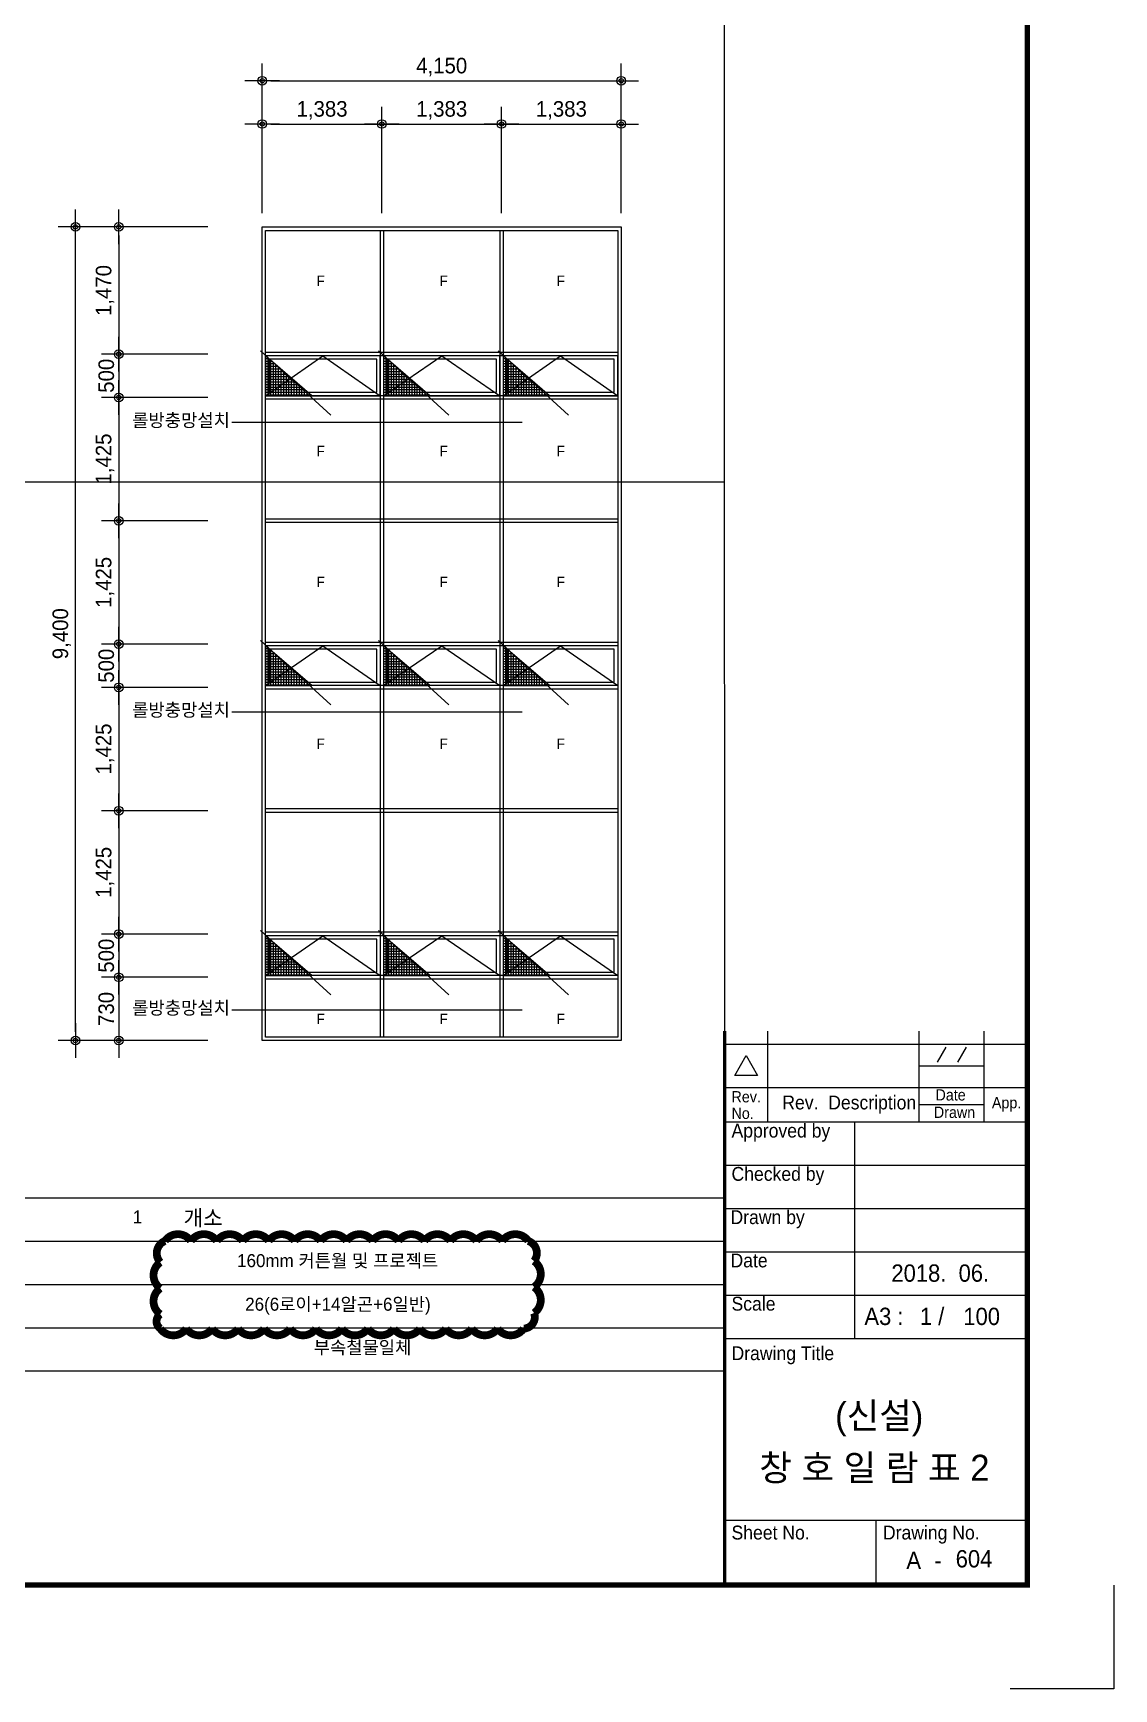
# Model space of a CAD drawing. Header units: millimetres. Extents: x 10934253 to 10976253, y -1872329 to -1812929.
# Drawn here: x 10963760 to 10976253, y -1872329 to -1853199 of the extents above; entities that cross this region are included whole.
import ezdxf
from ezdxf.enums import TextEntityAlignment as Align

# ---------------------------------------------------------------- set-up
doc = ezdxf.new("R2010")
doc.units = ezdxf.units.MM
doc.header["$LTSCALE"] = 50
doc.header["$MEASUREMENT"] = 0
doc.header["$PDSIZE"] = -10
doc.layers.get('0').update_dxf_attribs({"linetype": 'CONTINUOUS'})
doc.layers.get('Defpoints').update_dxf_attribs({"linetype": 'CONTINUOUS'})
doc.layers.add('$TD_AUDIT_GENERATED_(3A5E2)', color=2, linetype='CONTINUOUS', plot=False)
for name, color, linetype in [('$TD_AUDIT_GENERATED_(A0)', 3, 'CONTINUOUS'), ('$TD_AUDIT_GENERATED_(A3)', 4, 'CONTINUOUS'), ('DIM', 3, 'CONTINUOUS'), ('ELE', 6, 'CONTINUOUS'), ('HAT', 8, 'CONTINUOUS'), ('TEX', 3, 'CONTINUOUS'), ('WAL', 3, 'CONTINUOUS'), ('WID', 4, 'CONTINUOUS')]:
    doc.layers.add(name, color=color, linetype=linetype)
doc.styles.add('$TD_AUDIT_GENERATED_(3A)', font='H2GTRE.TTF')
doc.styles.add('$TD_AUDIT_GENERATED_(A1)', font='')
doc.styles.get('$TD_AUDIT_GENERATED_(A1)').set_extended_font_data('08SeoulNamsan EB')
doc.dimstyles.new('$TD_AUDIT_GENERATED_(39)', dxfattribs={"dimtxt": 2.5, "dimasz": 1, "dimexe": 2, "dimexo": 1, "dimgap": 1.2, "dimtad": 1, "dimdec": 0, "dimzin": 0, "dimdsep": 46, "dimlunit": 6, "dimtxsty": '$TD_AUDIT_GENERATED_(3A)', "dimblk": 'DIMDOT', "dimcen": 3, "dimclrd": 7, "dimclre": 7, "dimclrt": 4, "dimadec": 0, "dimazin": 0, "dimtfac": 1, "dimtdec": 0, "dimtix": 1, "dimtmove": 2, "dimatfit": 3, "dimldrblk": 'DOT', "dimfxl": 1, "dimtolj": 1, "dimtzin": 0, "dimarcsym": 0})

# ---------------------------------------------------------------- blocks, each defined once
blk = doc.blocks.new('ideco-2014v01')
at = {"layer": '$TD_AUDIT_GENERATED_(A3)', "color": 7, "ltscale": 100}
for p, q in [((380, 65.5), (380, 76)), ((397.5, 65.5), (397.5, 76)), ((405, 65.5), (405, 76)), ((392.5, 19.5), (392.5, 12))]:
    blk.add_line(p, q, dxfattribs=at)
at = {"layer": '$TD_AUDIT_GENERATED_(A3)', "color": 7}
for p, q in [((375, 74.5), (410, 74.5)), ((397.5, 72), (405, 72)), ((375, 69.5), (410, 69.5)), ((397.5, 67.5), (405, 67.5)), ((375, 65.5), (410, 65.5)), ((390, 65.5), (390, 40.5)), ((375, 60.5), (410, 60.5)), ((375, 55.5), (410, 55.5)), ((375, 50.5), (410, 50.5)), ((375, 45.5), (410, 45.5)), ((375, 40.5), (410, 40.5)), ((375, 19.5), (410, 19.5))]:
    blk.add_line(p, q, dxfattribs=at)
at = {"layer": '$TD_AUDIT_GENERATED_(A3)', "color": 3, "ltscale": 100}
for p, q in [((399.62, 72.41), (400.62, 74.14)), ((401.97, 72.41), (402.97, 74.14))]:
    blk.add_line(p, q, dxfattribs=at)
at = {"layer": '$TD_AUDIT_GENERATED_(A3)', "color": 7, "const_width": 0.6}
blk.add_lwpolyline([(18, 285), (410, 285), (410, 12), (18, 12)], close=True, dxfattribs=at)
at = {"layer": '$TD_AUDIT_GENERATED_(A3)', "color": 3, "const_width": 0.4}
blk.add_lwpolyline([(375, 76), (375, 12)], dxfattribs=at)
at = {"layer": '$TD_AUDIT_GENERATED_(A3)', "color": 3, "ltscale": 100}
blk.add_lwpolyline([(377.5, 73.16), (378.82, 70.88), (376.18, 70.88)], close=True, dxfattribs=at)
at = {"layer": '$TD_AUDIT_GENERATED_(A3)', "color": 8}
blk.add_lwpolyline([(420, 12), (420, 0), (408, 0)], dxfattribs=at)
blk.add_lwpolyline([(420, 12), (420, 0), (408, 0)], dxfattribs=at)
at = {"layer": '$TD_AUDIT_GENERATED_(A3)', "color": 3, "style": '$TD_AUDIT_GENERATED_(A1)', "width": 0.95}
for s, height, p in [('Rev.', 1.3, (375.8, 67.76)), ('Date', 1.3, (399.38, 67.98)), ('No.', 1.3, (375.8, 65.85)), ('Rev.  Description', 1.6, (381.67, 66.95)), ('Drawn', 1.3, (399.19, 65.97)), ('App.', 1.3, (405.9, 67.08)), ('Approved by', 1.6, (375.8, 63.7)), ('Checked by', 1.6, (375.8, 58.7)), ('Drawn by', 1.6, (375.68, 53.7)), ('Date', 1.6, (375.68, 48.7)), ('Scale', 1.6, (375.8, 43.7)), ('Drawing Title', 1.6, (375.8, 37.98)), ('Sheet No.', 1.6, (375.8, 17.26)), ('Drawing No.', 1.6, (393.3, 17.26))]:
    blk.add_text(s, height=height, dxfattribs=at).set_placement(p)
for s, p in [('2018.  06.', (399.93, 47.04)), ('A3 :', (393.42, 42.04)), ('1 /', (398.98, 42.04)), ('A', (396.86, 13.86)), ('-', (399.66, 13.86))]:
    blk.add_text(s, height=2, dxfattribs=at).set_placement(p, align=Align.CENTER)
blk = doc.blocks.new('DIMDOT')
at = {"color": 0}
blk.add_line((-2, 0), (2, 0), dxfattribs=at)
for radius in [0.5, 0.25]:
    blk.add_circle((0, 0), radius, dxfattribs=at)
blk = doc.blocks.new('*D106')
at = {"layer": 'Defpoints', "color": 0}
for p in [(10964249, -1855438), (10965881, -1855438), (10965881, -1864838)]:
    blk.add_point(p, dxfattribs=at)
at = {"layer": 'DIM', "color": 7, "lineweight": -2}
for p, q in [((10965781, -1855438), (10964049, -1855438)), ((10964249, -1864738), (10964249, -1855538)), ((10965781, -1864838), (10964049, -1864838))]:
    blk.add_line(p, q, dxfattribs=at)
at = {"layer": 'DIM', "color": 7, "lineweight": -2, "xscale": 100, "yscale": 100, "zscale": 100}
for p, rotation in [((10964249, -1855438), 90), ((10964249, -1864838), 270)]:
    blk.add_blockref('DIMDOT', p, dxfattribs=dict(at, rotation=rotation))
at = {"layer": 'DIM', "color": 4, "insert": (10964091, -1860138), "char_height": 180, "attachment_point": 5, "rotation": 90, "style": '$TD_AUDIT_GENERATED_(3A)'}
blk.add_mtext('\\A1;9,400', dxfattribs=at)
blk = doc.blocks.new('_DOT')
at = {"color": 0, "linetype": 'ByBlock'}
blk.add_line((-0.5, 0), (-1, 0), dxfattribs=at)
at = {"color": 0, "linetype": 'ByBlock', "const_width": 0.5}
blk.add_lwpolyline([(-0.25, 0, 1), (0.25, 0, 1)], format="xyb", close=True, dxfattribs=at)
blk = doc.blocks.new('*D107')
at = {"layer": 'Defpoints', "color": 0}
for p in [(10965881, -1855438), (10964749, -1856908), (10965881, -1856908)]:
    blk.add_point(p, dxfattribs=at)
at = {"layer": 'DIM', "color": 7, "lineweight": -2}
for p, q in [((10965781, -1855438), (10964549, -1855438)), ((10964749, -1855538), (10964749, -1856808)), ((10965781, -1856908), (10964549, -1856908))]:
    blk.add_line(p, q, dxfattribs=at)
at = {"layer": 'DIM', "color": 7, "lineweight": -2, "xscale": 100, "yscale": 100, "zscale": 100}
for p, rotation in [((10964749, -1855438), 90), ((10964749, -1856908), 270)]:
    blk.add_blockref('DIMDOT', p, dxfattribs=dict(at, rotation=rotation))
at = {"layer": 'DIM', "color": 4, "insert": (10964591, -1856173), "char_height": 180, "attachment_point": 5, "rotation": 90, "style": '$TD_AUDIT_GENERATED_(3A)'}
blk.add_mtext('\\A1;1,470', dxfattribs=at)
blk = doc.blocks.new('*D108')
at = {"layer": 'Defpoints', "color": 0}
for p in [(10965881, -1856908), (10964749, -1857408), (10965881, -1857408)]:
    blk.add_point(p, dxfattribs=at)
at = {"layer": 'DIM', "color": 7, "lineweight": -2}
for p, q in [((10965781, -1856908), (10964549, -1856908)), ((10964749, -1857008), (10964749, -1857308)), ((10965781, -1857408), (10964549, -1857408))]:
    blk.add_line(p, q, dxfattribs=at)
at = {"layer": 'DIM', "color": 7, "lineweight": -2, "xscale": 100, "yscale": 100, "zscale": 100}
for p, rotation in [((10964749, -1856908), 90), ((10964749, -1857408), 270)]:
    blk.add_blockref('DIMDOT', p, dxfattribs=dict(at, rotation=rotation))
at = {"layer": 'DIM', "color": 4, "insert": (10964606, -1857158), "char_height": 180, "attachment_point": 5, "rotation": 90, "style": '$TD_AUDIT_GENERATED_(3A)'}
blk.add_mtext('\\A1;500', dxfattribs=at)
blk = doc.blocks.new('*D109')
at = {"layer": 'Defpoints', "color": 0}
for p in [(10965881, -1857408), (10964749, -1858833), (10965881, -1858833)]:
    blk.add_point(p, dxfattribs=at)
at = {"layer": 'DIM', "color": 7, "lineweight": -2}
for p, q in [((10965781, -1857408), (10964549, -1857408)), ((10964749, -1857508), (10964749, -1858733)), ((10965781, -1858833), (10964549, -1858833))]:
    blk.add_line(p, q, dxfattribs=at)
at = {"layer": 'DIM', "color": 7, "lineweight": -2, "xscale": 100, "yscale": 100, "zscale": 100}
for p, rotation in [((10964749, -1857408), 90), ((10964749, -1858833), 270)]:
    blk.add_blockref('DIMDOT', p, dxfattribs=dict(at, rotation=rotation))
at = {"layer": 'DIM', "color": 4, "insert": (10964591, -1858120), "char_height": 180, "attachment_point": 5, "rotation": 90, "style": '$TD_AUDIT_GENERATED_(3A)'}
blk.add_mtext('\\A1;1,425', dxfattribs=at)
blk = doc.blocks.new('*D110')
at = {"layer": 'Defpoints', "color": 0}
for p in [(10965881, -1858833), (10964749, -1860258), (10965881, -1860258)]:
    blk.add_point(p, dxfattribs=at)
at = {"layer": 'DIM', "color": 7, "lineweight": -2}
for p, q in [((10965781, -1858833), (10964549, -1858833)), ((10964749, -1858933), (10964749, -1860158)), ((10965781, -1860258), (10964549, -1860258))]:
    blk.add_line(p, q, dxfattribs=at)
at = {"layer": 'DIM', "color": 7, "lineweight": -2, "xscale": 100, "yscale": 100, "zscale": 100}
for p, rotation in [((10964749, -1858833), 90), ((10964749, -1860258), 270)]:
    blk.add_blockref('DIMDOT', p, dxfattribs=dict(at, rotation=rotation))
at = {"layer": 'DIM', "color": 4, "insert": (10964591, -1859545), "char_height": 180, "attachment_point": 5, "rotation": 90, "style": '$TD_AUDIT_GENERATED_(3A)'}
blk.add_mtext('\\A1;1,425', dxfattribs=at)
blk = doc.blocks.new('*D111')
at = {"layer": 'Defpoints', "color": 0}
for p in [(10965881, -1860258), (10964749, -1860758), (10965881, -1860758)]:
    blk.add_point(p, dxfattribs=at)
at = {"layer": 'DIM', "color": 7, "lineweight": -2}
for p, q in [((10965781, -1860258), (10964549, -1860258)), ((10964749, -1860358), (10964749, -1860658)), ((10965781, -1860758), (10964549, -1860758))]:
    blk.add_line(p, q, dxfattribs=at)
at = {"layer": 'DIM', "color": 7, "lineweight": -2, "xscale": 100, "yscale": 100, "zscale": 100}
for p, rotation in [((10964749, -1860258), 90), ((10964749, -1860758), 270)]:
    blk.add_blockref('DIMDOT', p, dxfattribs=dict(at, rotation=rotation))
at = {"layer": 'DIM', "color": 4, "insert": (10964606, -1860508), "char_height": 180, "attachment_point": 5, "rotation": 90, "style": '$TD_AUDIT_GENERATED_(3A)'}
blk.add_mtext('\\A1;500', dxfattribs=at)
blk = doc.blocks.new('*D112')
at = {"layer": 'Defpoints', "color": 0}
for p in [(10965881, -1860758), (10964749, -1862183), (10965881, -1862183)]:
    blk.add_point(p, dxfattribs=at)
at = {"layer": 'DIM', "color": 7, "lineweight": -2}
for p, q in [((10965781, -1860758), (10964549, -1860758)), ((10964749, -1860858), (10964749, -1862083)), ((10965781, -1862183), (10964549, -1862183))]:
    blk.add_line(p, q, dxfattribs=at)
at = {"layer": 'DIM', "color": 7, "lineweight": -2, "xscale": 100, "yscale": 100, "zscale": 100}
for p, rotation in [((10964749, -1860758), 90), ((10964749, -1862183), 270)]:
    blk.add_blockref('DIMDOT', p, dxfattribs=dict(at, rotation=rotation))
at = {"layer": 'DIM', "color": 4, "insert": (10964591, -1861470), "char_height": 180, "attachment_point": 5, "rotation": 90, "style": '$TD_AUDIT_GENERATED_(3A)'}
blk.add_mtext('\\A1;1,425', dxfattribs=at)
blk = doc.blocks.new('*D113')
at = {"layer": 'Defpoints', "color": 0}
for p in [(10965881, -1862183), (10964749, -1863608), (10965881, -1863608)]:
    blk.add_point(p, dxfattribs=at)
at = {"layer": 'DIM', "color": 7, "lineweight": -2}
for p, q in [((10965781, -1862183), (10964549, -1862183)), ((10964749, -1862283), (10964749, -1863508)), ((10965781, -1863608), (10964549, -1863608))]:
    blk.add_line(p, q, dxfattribs=at)
at = {"layer": 'DIM', "color": 7, "lineweight": -2, "xscale": 100, "yscale": 100, "zscale": 100}
for p, rotation in [((10964749, -1862183), 90), ((10964749, -1863608), 270)]:
    blk.add_blockref('DIMDOT', p, dxfattribs=dict(at, rotation=rotation))
at = {"layer": 'DIM', "color": 4, "insert": (10964591, -1862895), "char_height": 180, "attachment_point": 5, "rotation": 90, "style": '$TD_AUDIT_GENERATED_(3A)'}
blk.add_mtext('\\A1;1,425', dxfattribs=at)
blk = doc.blocks.new('*D114')
at = {"layer": 'Defpoints', "color": 0}
for p in [(10965881, -1863608), (10964749, -1864108), (10965881, -1864108)]:
    blk.add_point(p, dxfattribs=at)
at = {"layer": 'DIM', "color": 7, "lineweight": -2}
for p, q in [((10965781, -1863608), (10964549, -1863608)), ((10964749, -1863708), (10964749, -1864008)), ((10965781, -1864108), (10964549, -1864108))]:
    blk.add_line(p, q, dxfattribs=at)
at = {"layer": 'DIM', "color": 7, "lineweight": -2, "xscale": 100, "yscale": 100, "zscale": 100}
for p, rotation in [((10964749, -1863608), 90), ((10964749, -1864108), 270)]:
    blk.add_blockref('DIMDOT', p, dxfattribs=dict(at, rotation=rotation))
at = {"layer": 'DIM', "color": 4, "insert": (10964606, -1863858), "char_height": 180, "attachment_point": 5, "rotation": 90, "style": '$TD_AUDIT_GENERATED_(3A)'}
blk.add_mtext('\\A1;500', dxfattribs=at)
blk = doc.blocks.new('*D115')
at = {"layer": 'Defpoints', "color": 0}
for p in [(10965881, -1864108), (10964749, -1864838), (10965881, -1864838)]:
    blk.add_point(p, dxfattribs=at)
at = {"layer": 'DIM', "color": 7, "lineweight": -2}
for p, q in [((10965781, -1864108), (10964549, -1864108)), ((10964749, -1864208), (10964749, -1864738)), ((10965781, -1864838), (10964549, -1864838))]:
    blk.add_line(p, q, dxfattribs=at)
at = {"layer": 'DIM', "color": 7, "lineweight": -2, "xscale": 100, "yscale": 100, "zscale": 100}
for p, rotation in [((10964749, -1864108), 90), ((10964749, -1864838), 270)]:
    blk.add_blockref('DIMDOT', p, dxfattribs=dict(at, rotation=rotation))
at = {"layer": 'DIM', "color": 4, "insert": (10964606, -1864473), "char_height": 180, "attachment_point": 5, "rotation": 90, "style": '$TD_AUDIT_GENERATED_(3A)'}
blk.add_mtext('\\A1;730', dxfattribs=at)
blk = doc.blocks.new('*D116')
at = {"layer": 'Defpoints', "color": 0}
for p in [(10970558, -1853749), (10966408, -1855381), (10970558, -1855381)]:
    blk.add_point(p, dxfattribs=at)
at = {"layer": 'DIM', "color": 7, "lineweight": -2}
for p, q in [((10966408, -1855281), (10966408, -1853549)), ((10970558, -1855281), (10970558, -1853549)), ((10966508, -1853749), (10970458, -1853749))]:
    blk.add_line(p, q, dxfattribs=at)
at = {"layer": 'DIM', "color": 7, "lineweight": -2, "xscale": 100, "yscale": 100, "zscale": 100, "rotation": 180}
blk.add_blockref('DIMDOT', (10966408, -1853749), dxfattribs=at)
at = {"layer": 'DIM', "color": 7, "lineweight": -2, "xscale": 100, "yscale": 100, "zscale": 100}
blk.add_blockref('DIMDOT', (10970558, -1853749), dxfattribs=at)
at = {"layer": 'DIM', "color": 4, "insert": (10968483, -1853591), "char_height": 180, "attachment_point": 5, "style": '$TD_AUDIT_GENERATED_(3A)'}
blk.add_mtext('\\A1;4,150', dxfattribs=at)
blk = doc.blocks.new('*D117')
at = {"layer": 'Defpoints', "color": 0}
for p in [(10967791, -1854249), (10966408, -1855381), (10967791, -1855381)]:
    blk.add_point(p, dxfattribs=at)
at = {"layer": 'DIM', "color": 7, "lineweight": -2}
for p, q in [((10966408, -1855281), (10966408, -1854049)), ((10967791, -1855281), (10967791, -1854049)), ((10966508, -1854249), (10967691, -1854249))]:
    blk.add_line(p, q, dxfattribs=at)
at = {"layer": 'DIM', "color": 7, "lineweight": -2, "xscale": 100, "yscale": 100, "zscale": 100, "rotation": 180}
blk.add_blockref('DIMDOT', (10966408, -1854249), dxfattribs=at)
at = {"layer": 'DIM', "color": 7, "lineweight": -2, "xscale": 100, "yscale": 100, "zscale": 100}
blk.add_blockref('DIMDOT', (10967791, -1854249), dxfattribs=at)
at = {"layer": 'DIM', "color": 4, "insert": (10967100, -1854091), "char_height": 180, "attachment_point": 5, "style": '$TD_AUDIT_GENERATED_(3A)'}
blk.add_mtext('\\A1;1,383', dxfattribs=at)
blk = doc.blocks.new('*D118')
at = {"layer": 'Defpoints', "color": 0}
for p in [(10969175, -1854249), (10967791, -1855381), (10969175, -1855381)]:
    blk.add_point(p, dxfattribs=at)
at = {"layer": 'DIM', "color": 7, "lineweight": -2}
for p, q in [((10967791, -1855281), (10967791, -1854049)), ((10969175, -1855281), (10969175, -1854049)), ((10967891, -1854249), (10969075, -1854249))]:
    blk.add_line(p, q, dxfattribs=at)
at = {"layer": 'DIM', "color": 7, "lineweight": -2, "xscale": 100, "yscale": 100, "zscale": 100, "rotation": 180}
blk.add_blockref('DIMDOT', (10967791, -1854249), dxfattribs=at)
at = {"layer": 'DIM', "color": 7, "lineweight": -2, "xscale": 100, "yscale": 100, "zscale": 100}
blk.add_blockref('DIMDOT', (10969175, -1854249), dxfattribs=at)
at = {"layer": 'DIM', "color": 4, "insert": (10968483, -1854091), "char_height": 180, "attachment_point": 5, "style": '$TD_AUDIT_GENERATED_(3A)'}
blk.add_mtext('\\A1;1,383', dxfattribs=at)
blk = doc.blocks.new('*D119')
at = {"layer": 'Defpoints', "color": 0}
for p in [(10970558, -1854249), (10969175, -1855381), (10970558, -1855381)]:
    blk.add_point(p, dxfattribs=at)
at = {"layer": 'DIM', "color": 7, "lineweight": -2}
for p, q in [((10969175, -1855281), (10969175, -1854049)), ((10970558, -1855281), (10970558, -1854049)), ((10969275, -1854249), (10970458, -1854249))]:
    blk.add_line(p, q, dxfattribs=at)
at = {"layer": 'DIM', "color": 7, "lineweight": -2, "xscale": 100, "yscale": 100, "zscale": 100, "rotation": 180}
blk.add_blockref('DIMDOT', (10969175, -1854249), dxfattribs=at)
at = {"layer": 'DIM', "color": 7, "lineweight": -2, "xscale": 100, "yscale": 100, "zscale": 100}
blk.add_blockref('DIMDOT', (10970558, -1854249), dxfattribs=at)
at = {"layer": 'DIM', "color": 4, "insert": (10969866, -1854091), "char_height": 180, "attachment_point": 5, "style": '$TD_AUDIT_GENERATED_(3A)'}
blk.add_mtext('\\A1;1,383', dxfattribs=at)

msp = doc.modelspace()

# ---------------------------------------------------------------- hatches: boundary and pattern name
at = {"layer": 'HAT'}
h = msp.add_hatch(dxfattribs=at)
h.set_pattern_fill('_USER', color=256, scale=30, style=0, double=1, pattern_type=0)
h.set_pattern_definition([(0, (25177.42, -38177.727), (0, 30), []), (90, (25177.42, -38177.727), (-30, 2e-15), [])])
h.paths.add_polyline_path([(10966982.2, -1857387.9), (10966447.9, -1856927.9), (10966447.9, -1857387.9)])
h = msp.add_hatch(dxfattribs=at)
h.set_pattern_fill('_USER', color=256, scale=30, style=0, double=1, pattern_type=0)
h.set_pattern_definition([(0, (26540.754, -38177.727), (0, 30), []), (90, (26540.754, -38177.727), (-30, 2e-15), [])])
h.paths.add_polyline_path([(10968345.5, -1857387.9), (10967811.2, -1856927.9), (10967811.2, -1857387.9)])
h = msp.add_hatch(dxfattribs=at)
h.set_pattern_fill('_USER', color=256, scale=30, style=0, double=1, pattern_type=0)
h.set_pattern_definition([(0, (27924.087, -38177.727), (0, 30), []), (90, (27924.087, -38177.727), (-30, 2e-15), [])])
h.paths.add_polyline_path([(10969728.9, -1857387.9), (10969194.6, -1856927.9), (10969194.6, -1857387.9)])
h = msp.add_hatch(dxfattribs=at)
h.set_pattern_fill('_USER', color=256, scale=30, style=0, double=1, pattern_type=0)
h.set_pattern_definition([(0, (25177.42, -41527.727), (0, 30), []), (90, (25177.42, -41527.727), (-30, 2e-15), [])])
h.paths.add_polyline_path([(10966982.2, -1860737.9), (10966447.9, -1860277.9), (10966447.9, -1860737.9)])
h = msp.add_hatch(dxfattribs=at)
h.set_pattern_fill('_USER', color=256, scale=30, style=0, double=1, pattern_type=0)
h.set_pattern_definition([(0, (26540.754, -41527.727), (0, 30), []), (90, (26540.754, -41527.727), (-30, 2e-15), [])])
h.paths.add_polyline_path([(10968345.5, -1860737.9), (10967811.2, -1860277.9), (10967811.2, -1860737.9)])
h = msp.add_hatch(dxfattribs=at)
h.set_pattern_fill('_USER', color=256, scale=30, style=0, double=1, pattern_type=0)
h.set_pattern_definition([(0, (27924.087, -41527.727), (0, 30), []), (90, (27924.087, -41527.727), (-30, 2e-15), [])])
h.paths.add_polyline_path([(10969728.9, -1860737.9), (10969194.6, -1860277.9), (10969194.6, -1860737.9)])
h = msp.add_hatch(dxfattribs=at)
h.set_pattern_fill('_USER', color=256, scale=30, style=0, double=1, pattern_type=0)
h.set_pattern_definition([(0, (25177.42, -44877.727), (0, 30), []), (90, (25177.42, -44877.727), (-30, 2e-15), [])])
h.paths.add_polyline_path([(10966982.2, -1864087.9), (10966447.9, -1863627.9), (10966447.9, -1864087.9)])
h = msp.add_hatch(dxfattribs=at)
h.set_pattern_fill('_USER', color=256, scale=30, style=0, double=1, pattern_type=0)
h.set_pattern_definition([(0, (26540.754, -44877.727), (0, 30), []), (90, (26540.754, -44877.727), (-30, 2e-15), [])])
h.paths.add_polyline_path([(10968345.5, -1864087.9), (10967811.2, -1863627.9), (10967811.2, -1864087.9)])
h = msp.add_hatch(dxfattribs=at)
h.set_pattern_fill('_USER', color=256, scale=30, style=0, double=1, pattern_type=0)
h.set_pattern_definition([(0, (27924.087, -44877.727), (0, 30), []), (90, (27924.087, -44877.727), (-30, 2e-15), [])])
h.paths.add_polyline_path([(10969728.9, -1864087.9), (10969194.6, -1863627.9), (10969194.6, -1864087.9)])

# ---------------------------------------------------------------- linework, layer by layer
at = {"layer": '$TD_AUDIT_GENERATED_(3A5E2)', "const_width": 90}
msp.add_lwpolyline([(10965229.8, -1868166.5, 0.5205671), (10965529.8, -1868166.5, 0.5205671), (10965829.8, -1868166.5, 0.5205671), (10966129.8, -1868166.5, 0.5205671), (10966429.8, -1868166.5, 0.5205671), (10966729.8, -1868166.5, 0.5205671), (10967029.8, -1868166.5, 0.5205671), (10967329.8, -1868166.5, 0.5205671), (10967629.8, -1868166.5, 0.5205671), (10967929.8, -1868166.5, 0.5205671), (10968229.8, -1868166.5, 0.5205671), (10968529.8, -1868166.5, 0.5205671), (10968829.8, -1868166.5, 0.5205671), (10969129.8, -1868166.5, 0.5205671), (10969429.8, -1868166.5, 0.5205671), (10969550.2, -1867986.9, 0.5205671), (10969550.2, -1867686.9, 0.5205671), (10969550.2, -1867386.9, 0.5205671), (10969483.3, -1867153.8, 0.5205671), (10969183.3, -1867153.8, 0.5205671), (10968883.3, -1867153.8, 0.5205671), (10968583.3, -1867153.8, 0.5205671), (10968283.3, -1867153.8, 0.5205671), (10967983.3, -1867153.8, 0.5205671), (10967683.3, -1867153.8, 0.5205671), (10967383.3, -1867153.8, 0.5205671), (10967083.3, -1867153.8, 0.5205671), (10966783.3, -1867153.8, 0.5205671), (10966483.3, -1867153.8, 0.5205671), (10966183.3, -1867153.8, 0.5205671), (10965883.3, -1867153.8, 0.5205671), (10965583.3, -1867153.8, 0.5205671), (10965283.3, -1867153.8, 0.5205671), (10965229.8, -1867400.3, 0.5205671), (10965229.8, -1867700.3, 0.5205671), (10965229.8, -1868000.3, 0.5205671)], format="xyb", close=True, dxfattribs=at)
msp.add_line((10936053.1, -1868656.1), (10971753.1, -1868656.1))
at = {"layer": 'DIM'}
for p, q in [((10967771.2, -1855477.9), (10967771.2, -1864797.9)), ((10967811.2, -1855477.9), (10967811.2, -1864797.9)), ((10969154.6, -1855477.9), (10969154.6, -1864797.9)), ((10969194.6, -1855477.9), (10969194.6, -1864797.9))]:
    msp.add_line(p, q, dxfattribs=at)
for points in [[(10966605.8, -1857124.5, 0, 50, 0), (10966605.8, -1857274.5, 0, 0, 0), (10966605.8, -1857699.3, 0, 0, 0)], [(10968083.7, -1857124.5, 0, 50, 0), (10968083.7, -1857274.5, 0, 0, 0), (10968083.7, -1857699.3, 0, 0, 0)], [(10969414.4, -1857124.5, 0, 50, 0), (10969414.4, -1857274.5, 0, 0, 0), (10969414.4, -1857699.3, 0, 0, 0)], [(10966605.8, -1860471.3, 0, 50, 0), (10966605.8, -1860621.3, 0, 0, 0), (10966605.8, -1861046.1, 0, 0, 0)], [(10968083.7, -1860471.3, 0, 50, 0), (10968083.7, -1860621.3, 0, 0, 0), (10968083.7, -1861046.1, 0, 0, 0)], [(10969414.4, -1860471.3, 0, 50, 0), (10969414.4, -1860621.3, 0, 0, 0), (10969414.4, -1861046.1, 0, 0, 0)], [(10966605.8, -1863913.3, 0, 50, 0), (10966605.8, -1864063.3, 0, 0, 0), (10966605.8, -1864488.1, 0, 0, 0)], [(10968083.7, -1863913.3, 0, 50, 0), (10968083.7, -1864063.3, 0, 0, 0), (10968083.7, -1864488.1, 0, 0, 0)], [(10969414.4, -1863913.3, 0, 50, 0), (10969414.4, -1864063.3, 0, 0, 0), (10969414.4, -1864488.1, 0, 0, 0)]]:
    msp.add_lwpolyline(points, format="xyseb", dxfattribs=at)
for points in [[(10969414.4, -1857699.3), (10966056, -1857699.3)], [(10969414.4, -1861046.1), (10966056, -1861046.1)], [(10969414.4, -1864488.1), (10966056, -1864488.1)]]:
    msp.add_lwpolyline(points, dxfattribs=at)
at = {"layer": 'ELE', "color": 3}
msp.add_line((10971756.5, -1868656.1), (10971747.6, -1843829.1), dxfattribs=at)
at = {"layer": 'ELE'}
for p, q in [((10936050.2, -1858380.4), (10971750.2, -1858381.7)), ((10936047.2, -1866656.1), (10971747.2, -1866657.4)), ((10936053.1, -1867156.1), (10971753.1, -1867157.4)), ((10936053.1, -1867656.1), (10971753.1, -1867657.4)), ((10936053.1, -1868156.1), (10971753.1, -1868157.4))]:
    msp.add_line(p, q, dxfattribs=at)
at = {"layer": 'WAL'}
for p, q in [((10966389.5, -1856868), (10967200.5, -1857611.6)), ((10967752.8, -1856868), (10968563.8, -1857611.6)), ((10969136.2, -1856868), (10969947.1, -1857611.6)), ((10966389.5, -1860218), (10967200.5, -1860961.6)), ((10967752.8, -1860218), (10968563.8, -1860961.6)), ((10969136.2, -1860218), (10969947.1, -1860961.6)), ((10966389.5, -1863568), (10967200.5, -1864311.6)), ((10967752.8, -1863568), (10968563.8, -1864311.6)), ((10969136.2, -1863568), (10969947.1, -1864311.6))]:
    msp.add_line(p, q, dxfattribs=at)
for points in [[(10966447.9, -1856927.9), (10966447.9, -1857387.9), (10966982.2, -1857387.9)], [(10967811.2, -1856927.9), (10967811.2, -1857387.9), (10968345.5, -1857387.9)], [(10969194.6, -1856927.9), (10969194.6, -1857387.9), (10969728.9, -1857387.9)], [(10966447.9, -1860277.9), (10966447.9, -1860737.9), (10966982.2, -1860737.9)], [(10967811.2, -1860277.9), (10967811.2, -1860737.9), (10968345.5, -1860737.9)], [(10969194.6, -1860277.9), (10969194.6, -1860737.9), (10969728.9, -1860737.9)], [(10966447.9, -1863627.9), (10966447.9, -1864087.9), (10966982.2, -1864087.9)], [(10967811.2, -1863627.9), (10967811.2, -1864087.9), (10968345.5, -1864087.9)], [(10969194.6, -1863627.9), (10969194.6, -1864087.9), (10969728.9, -1864087.9)]]:
    msp.add_lwpolyline(points, close=True, dxfattribs=at)
at = {"layer": 'WID'}
for p, q in [((10970517.9, -1856887.9), (10966447.9, -1856887.9)), ((10970517.9, -1856927.9), (10966447.9, -1856927.9)), ((10970517.9, -1857387.9), (10966447.9, -1857387.9)), ((10970517.9, -1857427.9), (10966447.9, -1857427.9)), ((10970517.9, -1858812.9), (10966447.9, -1858812.9)), ((10970517.9, -1858852.9), (10966447.9, -1858852.9)), ((10970517.9, -1860237.9), (10966447.9, -1860237.9)), ((10970517.9, -1860277.9), (10966447.9, -1860277.9)), ((10970517.9, -1860737.9), (10966447.9, -1860737.9)), ((10970517.9, -1860777.9), (10966447.9, -1860777.9)), ((10970517.9, -1862162.9), (10966447.9, -1862162.9)), ((10970517.9, -1862202.9), (10966447.9, -1862202.9)), ((10970517.9, -1863587.9), (10966447.9, -1863587.9)), ((10970517.9, -1863627.9), (10966447.9, -1863627.9)), ((10970517.9, -1864087.9), (10966447.9, -1864087.9)), ((10970517.9, -1864127.9), (10966447.9, -1864127.9))]:
    msp.add_line(p, q, dxfattribs=at)
for points in [[(10966407.9, -1855437.9), (10970557.9, -1855437.9), (10970557.9, -1864837.9), (10966407.9, -1864837.9)], [(10966447.9, -1855477.9), (10970517.9, -1855477.9), (10970517.9, -1864797.9), (10966447.9, -1864797.9)], [(10967771.2, -1856927.9), (10966447.9, -1856927.9), (10966447.9, -1857387.9), (10967771.2, -1857387.9)], [(10967731.2, -1856967.9), (10966487.9, -1856967.9), (10966487.9, -1857347.9), (10967731.2, -1857347.9)], [(10969154.6, -1856927.9), (10967811.2, -1856927.9), (10967811.2, -1857387.9), (10969154.6, -1857387.9)], [(10969114.6, -1856967.9), (10967851.2, -1856967.9), (10967851.2, -1857347.9), (10969114.6, -1857347.9)], [(10970517.9, -1856927.9), (10969194.6, -1856927.9), (10969194.6, -1857387.9), (10970517.9, -1857387.9)], [(10970477.9, -1856967.9), (10969234.6, -1856967.9), (10969234.6, -1857347.9), (10970477.9, -1857347.9)], [(10967731.2, -1860317.9), (10966487.9, -1860317.9), (10966487.9, -1860697.9), (10967731.2, -1860697.9)], [(10969114.6, -1860317.9), (10967851.2, -1860317.9), (10967851.2, -1860697.9), (10969114.6, -1860697.9)], [(10970477.9, -1860317.9), (10969234.6, -1860317.9), (10969234.6, -1860697.9), (10970477.9, -1860697.9)], [(10967731.2, -1863667.9), (10966487.9, -1863667.9), (10966487.9, -1864047.9), (10967731.2, -1864047.9)], [(10969114.6, -1863667.9), (10967851.2, -1863667.9), (10967851.2, -1864047.9), (10969114.6, -1864047.9)], [(10970477.9, -1863667.9), (10969234.6, -1863667.9), (10969234.6, -1864047.9), (10970477.9, -1864047.9)]]:
    msp.add_lwpolyline(points, close=True, dxfattribs=at)
at = {"layer": 'WID', "color": 1}
for points in [[(10966447.9, -1857387.9), (10967109.6, -1856927.9), (10967771.2, -1857387.9)], [(10967811.2, -1857387.9), (10968482.9, -1856927.9), (10969154.6, -1857387.9)], [(10969194.6, -1857387.9), (10969856.2, -1856927.9), (10970517.9, -1857387.9)], [(10966447.9, -1860737.9), (10967109.6, -1860277.9), (10967771.2, -1860737.9)], [(10967811.2, -1860737.9), (10968482.9, -1860277.9), (10969154.6, -1860737.9)], [(10969194.6, -1860737.9), (10969856.2, -1860277.9), (10970517.9, -1860737.9)], [(10966447.9, -1864087.9), (10967109.6, -1863627.9), (10967771.2, -1864087.9)], [(10967811.2, -1864087.9), (10968482.9, -1863627.9), (10969154.6, -1864087.9)], [(10969194.6, -1864087.9), (10969856.2, -1863627.9), (10970517.9, -1864087.9)]]:
    msp.add_lwpolyline(points, dxfattribs=at)

# ---------------------------------------------------------------- block references
at = {"xscale": 99.99999999999997, "yscale": 99.99999999999997, "zscale": 99.99999999999997}
msp.add_blockref('ideco-2014v01', (10934253.1, -1872329.1), dxfattribs=at)

# ---------------------------------------------------------------- texts
at = {"layer": '$TD_AUDIT_GENERATED_(A0)', "color": 3, "style": '$TD_AUDIT_GENERATED_(A1)'}
for s, p in [(' (\\M+3BDC5\\M+3BCB3)', (10973484.5, -1869320.8)), ('\\M+3C3A2 \\M+3C8A3 \\M+3C0CF \\M+3B6F7 \\M+3C7A5 2', (10973484.5, -1869924.4))]:
    msp.add_text(s, height=300, dxfattribs=at).set_placement(p, align=Align.CENTER)
at = {"layer": '$TD_AUDIT_GENERATED_(A3)', "color": 3, "style": '$TD_AUDIT_GENERATED_(A1)', "width": 0.95}
msp.add_text('100', height=200, dxfattribs=at).set_placement((10974724.6, -1868125.5), align=Align.CENTER)
msp.add_text('604', height=200, dxfattribs=at).set_placement((10974848.1, -1870986), align=Align.BOTTOM_RIGHT)
at = {"layer": 'TEX', "style": '$TD_AUDIT_GENERATED_(3A)'}
for p in [(10967084.2, -1856061.4), (10968505, -1856061.4), (10969859.4, -1856061.4), (10967084.2, -1858027.2), (10968505, -1858027.2), (10969859.4, -1858027.2), (10967084.2, -1859539.2), (10968505, -1859539.2), (10969859.4, -1859539.2), (10967084.2, -1861410.5), (10968505, -1861410.5), (10969859.4, -1861410.5), (10967084.2, -1864588.7), (10968505, -1864588.7), (10969859.4, -1864588.7)]:
    msp.add_text('F', height=120, dxfattribs=at).set_placement(p, align=Align.MIDDLE)
for s, height, p in [('\\M+3B7D1\\M+3B9E6\\M+3C3E6\\M+3B8C1\\M+3BCB3\\M+3C4A1', 150, (10965469.3, -1857672.1)), ('\\M+3B7D1\\M+3B9E6\\M+3C3E6\\M+3B8C1\\M+3BCB3\\M+3C4A1', 150, (10965469.3, -1861018.9)), ('\\M+3B7D1\\M+3B9E6\\M+3C3E6\\M+3B8C1\\M+3BCB3\\M+3C4A1', 150, (10965469.3, -1864460.9)), ('1', 150, (10964966.8, -1866876.5)), ('\\M+3B0B3\\M+3BCD2', 180, (10965725.3, -1866888)), ('160mm \\M+3C4BF\\M+3C6B0\\M+3BFF9 \\M+3B9D7 \\M+3C7C1\\M+3B7CE\\M+3C1A7\\M+3C6AE', 150, (10967280, -1867381.5)), ('26(6\\M+3B7CE\\M+3C0CC+14\\M+3BECB\\M+3B0EF+6\\M+3C0CF\\M+3B9DD)', 150, (10967283.6, -1867884.8)), ('\\M+3BACE\\M+3BCD3\\M+3C3B6\\M+3B9B0\\M+3C0CF\\M+3C3BC', 150, (10967567.7, -1868384.5))]:
    msp.add_text(s, height=height, dxfattribs=at).set_placement(p, align=Align.MIDDLE_CENTER)

# ---------------------------------------------------------------- dimensions: what is measured, and where the dimension line sits
at = {"layer": 'DIM'}
for base, p1, p2, angle, picture, middle in [((10970557.9, -1853749.1), (10966407.9, -1855381.2), (10970557.9, -1855381.2), 180, '*D116', (10968482.9, -1853591.1)), ((10967791.2, -1854249.1), (10966407.9, -1855381.2), (10967791.2, -1855381.2), 180, '*D117', (10967099.6, -1854091.1)), ((10969174.6, -1854249.1), (10967791.2, -1855381.2), (10969174.6, -1855381.2), 180, '*D118', (10968482.9, -1854091.1)), ((10970557.9, -1854249.1), (10969174.6, -1855381.2), (10970557.9, -1855381.2), 180, '*D119', (10969866.2, -1854091.1)), ((10964248.8, -1855437.9), (10965880.9, -1864837.9), (10965880.9, -1855437.9), 270, '*D106', (10964090.9, -1860137.9)), ((10964748.8, -1856907.9), (10965880.9, -1855437.9), (10965880.9, -1856907.9), 90, '*D107', (10964590.9, -1856172.9)), ((10964748.8, -1857407.9), (10965880.9, -1856907.9), (10965880.9, -1857407.9), 90, '*D108', (10964606.4, -1857157.9)), ((10964748.8, -1858832.9), (10965880.9, -1857407.9), (10965880.9, -1858832.9), 90, '*D109', (10964590.8, -1858120.4)), ((10964748.8, -1860257.9), (10965880.9, -1858832.9), (10965880.9, -1860257.9), 90, '*D110', (10964590.8, -1859545.4)), ((10964748.8, -1860757.9), (10965880.9, -1860257.9), (10965880.9, -1860757.9), 90, '*D111', (10964606.4, -1860507.9)), ((10964748.8, -1862182.9), (10965880.9, -1860757.9), (10965880.9, -1862182.9), 90, '*D112', (10964590.8, -1861470.4)), ((10964748.8, -1863607.9), (10965880.9, -1862182.9), (10965880.9, -1863607.9), 90, '*D113', (10964590.8, -1862895.4)), ((10964748.8, -1864107.9), (10965880.9, -1863607.9), (10965880.9, -1864107.9), 90, '*D114', (10964606.4, -1863857.9)), ((10964748.8, -1864837.9), (10965880.9, -1864107.9), (10965880.9, -1864837.9), 90, '*D115', (10964606.4, -1864472.9))]:
    dim = msp.add_linear_dim(base=base, p1=p1, p2=p2, angle=angle, dimstyle='$TD_AUDIT_GENERATED_(39)', override={"dimscale": 100, "dimtxt": 1.8, "dimgap": 0.5}, dxfattribs=at)
    dim.commit()
    dim.dimension.update_dxf_attribs({"geometry": picture, "text_midpoint": middle})

doc.saveas('drawing.dxf')
